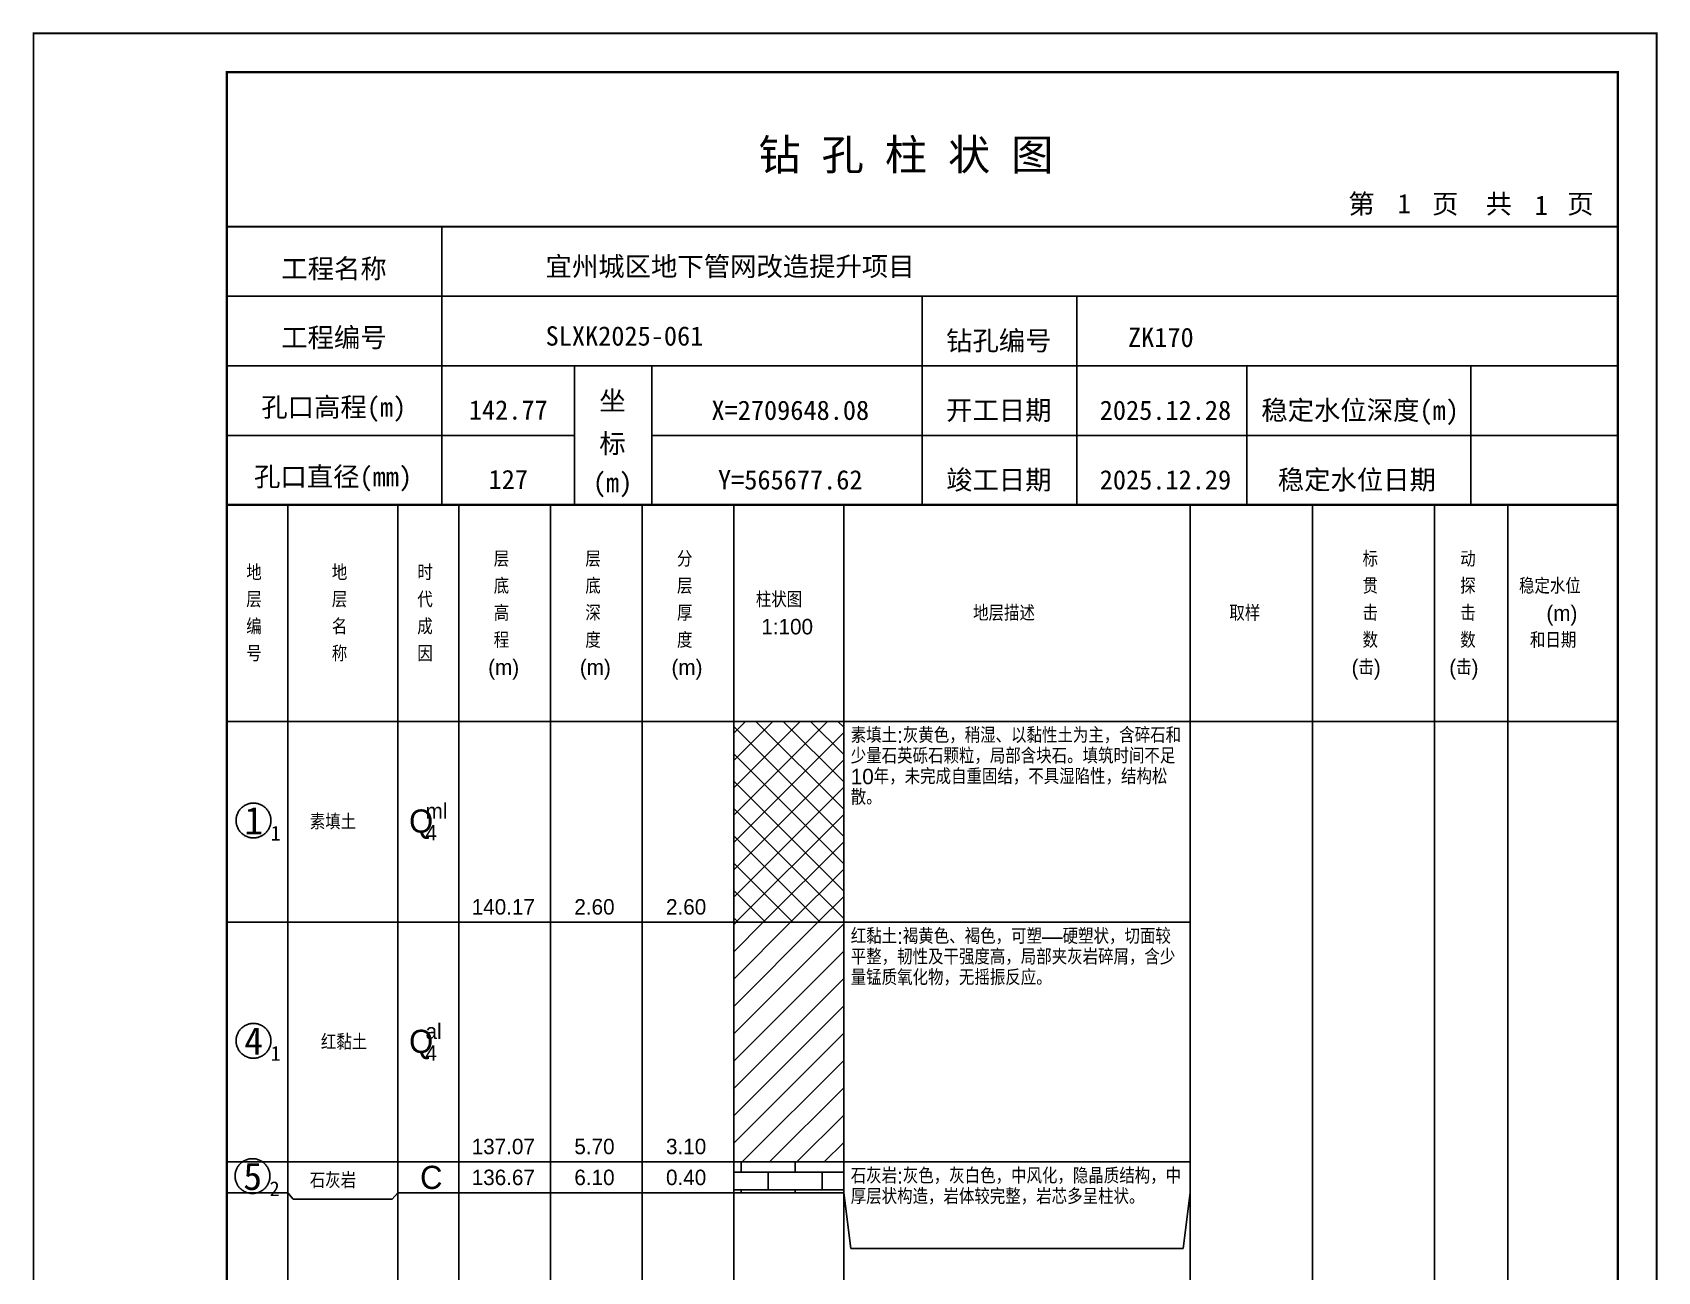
# Model space of a CAD drawing. Header units: millimetres. Extents: x 12489 to 89920, y 4630 to 4927.
# Drawn here: x 68809.3 to 69019.6, y 4766.5 to 4926.8 of the extents above; entities that cross this region are included whole.
import ezdxf
from ezdxf.enums import TextEntityAlignment as Align

# ---------------------------------------------------------------- set-up
doc = ezdxf.new("R2010")
doc.units = ezdxf.units.MM
doc.layers.add('ZZT_TC', color=7, linetype='Continuous')
doc.styles.add('成果图图块', font='', dxfattribs={"height": 2.5})
doc.styles.add('成果图模板', font='')
doc.styles.add('成果图模板标题', font='simhei.ttf')
doc.styles.add('成果图表体', font='Comfont.shx', dxfattribs={"height": 2, "bigfont": 'Hztxt12a.shx'})
doc.styles.get('成果图图块').set_extended_font_data('FangSong_GB2312')
doc.styles.get('成果图模板').set_extended_font_data('FangSong_GB2312')

# ---------------------------------------------------------------- blocks, each defined once
blk = doc.blocks.new('DCBH-1-1-1540', base_point=(0.3, -0.11))
at = {"layer": 'ZZT_TC', "color": 7}
blk.add_polyline3d([(-0.19, 2.31, 0), (-0.3, 2.31, 0), (-0.41, 2.3, 0), (-0.52, 2.29, 0), (-0.63, 2.27, 0), (-0.73, 2.24, 0), (-0.84, 2.21, 0), (-0.95, 2.18, 0), (-1.05, 2.14, 0), (-1.15, 2.09, 0), (-1.25, 2.04, 0), (-1.35, 1.99, 0), (-1.44, 1.93, 0), (-1.53, 1.87, 0), (-1.62, 1.8, 0), (-1.7, 1.73, 0), (-1.78, 1.65, 0), (-1.86, 1.57, 0), (-1.93, 1.49, 0), (-2, 1.4, 0), (-2.06, 1.31, 0), (-2.12, 1.22, 0), (-2.17, 1.12, 0), (-2.22, 1.02, 0), (-2.27, 0.92, 0), (-2.31, 0.82, 0), (-2.34, 0.71, 0), (-2.37, 0.61, 0), (-2.4, 0.5, 0), (-2.41, 0.39, 0), (-2.43, 0.28, 0), (-2.44, 0.17, 0), (-2.44, 0.06, 0), (-2.44, -0.05, 0), (-2.43, -0.16, 0), (-2.41, -0.27, 0), (-2.4, -0.38, 0), (-2.37, -0.49, 0), (-2.34, -0.6, 0), (-2.31, -0.7, 0), (-2.27, -0.8, 0), (-2.22, -0.9, 0), (-2.17, -1, 0), (-2.12, -1.1, 0), (-2.06, -1.19, 0), (-2, -1.28, 0), (-1.93, -1.37, 0), (-1.86, -1.45, 0), (-1.78, -1.53, 0), (-1.7, -1.61, 0), (-1.62, -1.68, 0), (-1.53, -1.75, 0), (-1.44, -1.81, 0), (-1.35, -1.87, 0), (-1.25, -1.93, 0), (-1.15, -1.98, 0), (-1.05, -2.02, 0), (-0.95, -2.06, 0), (-0.84, -2.1, 0), (-0.73, -2.13, 0), (-0.63, -2.15, 0), (-0.52, -2.17, 0), (-0.41, -2.18, 0), (-0.3, -2.19, 0), (-0.19, -2.19, 0), (-0.08, -2.19, 0), (0.03, -2.18, 0), (0.14, -2.17, 0), (0.25, -2.15, 0), (0.36, -2.13, 0), (0.47, -2.1, 0), (0.57, -2.06, 0), (0.67, -2.02, 0), (0.77, -1.98, 0), (0.87, -1.93, 0), (0.97, -1.87, 0), (1.06, -1.81, 0), (1.15, -1.75, 0), (1.24, -1.68, 0), (1.32, -1.61, 0), (1.4, -1.53, 0), (1.48, -1.45, 0), (1.55, -1.37, 0), (1.62, -1.28, 0), (1.68, -1.19, 0), (1.74, -1.1, 0), (1.8, -1, 0), (1.85, -0.9, 0), (1.89, -0.8, 0), (1.93, -0.7, 0), (1.97, -0.6, 0), (2, -0.49, 0), (2.02, -0.38, 0), (2.04, -0.27, 0), (2.05, -0.16, 0), (2.06, -0.05, 0), (2.06, 0.06, 0), (2.06, 0.17, 0), (2.05, 0.28, 0), (2.04, 0.39, 0), (2.02, 0.5, 0), (2, 0.61, 0), (1.97, 0.71, 0), (1.93, 0.82, 0), (1.89, 0.92, 0), (1.85, 1.02, 0), (1.8, 1.12, 0), (1.74, 1.22, 0), (1.68, 1.31, 0), (1.62, 1.4, 0), (1.55, 1.49, 0), (1.48, 1.57, 0), (1.4, 1.65, 0), (1.32, 1.73, 0), (1.24, 1.8, 0), (1.15, 1.87, 0), (1.06, 1.93, 0), (0.97, 1.99, 0), (0.87, 2.04, 0), (0.77, 2.09, 0), (0.67, 2.14, 0), (0.57, 2.18, 0), (0.47, 2.21, 0), (0.36, 2.24, 0), (0.25, 2.27, 0), (0.14, 2.29, 0), (0.03, 2.3, 0), (-0.08, 2.31, 0), (-0.19, 2.31, 0)], dxfattribs=at)
at = {"style": '成果图图块'}
blk.add_text('1', height=3.57, dxfattribs=at).set_placement((-0.16, -1.74), align=Align.CENTER)
blk.add_text('1', height=1.91, dxfattribs=at).set_placement((2.03, -2.53))
blk = doc.blocks.new('DCBH-1-1-1541', base_point=(0.3, -0.11))
at = {"layer": 'ZZT_TC', "color": 7}
blk.add_polyline3d([(-0.19, 2.31, 0), (-0.3, 2.31, 0), (-0.41, 2.3, 0), (-0.52, 2.29, 0), (-0.63, 2.27, 0), (-0.73, 2.24, 0), (-0.84, 2.21, 0), (-0.95, 2.18, 0), (-1.05, 2.14, 0), (-1.15, 2.09, 0), (-1.25, 2.04, 0), (-1.35, 1.99, 0), (-1.44, 1.93, 0), (-1.53, 1.87, 0), (-1.62, 1.8, 0), (-1.7, 1.73, 0), (-1.78, 1.65, 0), (-1.86, 1.57, 0), (-1.93, 1.49, 0), (-2, 1.4, 0), (-2.06, 1.31, 0), (-2.12, 1.22, 0), (-2.17, 1.12, 0), (-2.22, 1.02, 0), (-2.27, 0.92, 0), (-2.31, 0.82, 0), (-2.34, 0.71, 0), (-2.37, 0.61, 0), (-2.4, 0.5, 0), (-2.41, 0.39, 0), (-2.43, 0.28, 0), (-2.44, 0.17, 0), (-2.44, 0.06, 0), (-2.44, -0.05, 0), (-2.43, -0.16, 0), (-2.41, -0.27, 0), (-2.4, -0.38, 0), (-2.37, -0.49, 0), (-2.34, -0.6, 0), (-2.31, -0.7, 0), (-2.27, -0.8, 0), (-2.22, -0.9, 0), (-2.17, -1, 0), (-2.12, -1.1, 0), (-2.06, -1.19, 0), (-2, -1.28, 0), (-1.93, -1.37, 0), (-1.86, -1.45, 0), (-1.78, -1.53, 0), (-1.7, -1.61, 0), (-1.62, -1.68, 0), (-1.53, -1.75, 0), (-1.44, -1.81, 0), (-1.35, -1.87, 0), (-1.25, -1.93, 0), (-1.15, -1.98, 0), (-1.05, -2.02, 0), (-0.95, -2.06, 0), (-0.84, -2.1, 0), (-0.73, -2.13, 0), (-0.63, -2.15, 0), (-0.52, -2.17, 0), (-0.41, -2.18, 0), (-0.3, -2.19, 0), (-0.19, -2.19, 0), (-0.08, -2.19, 0), (0.03, -2.18, 0), (0.14, -2.17, 0), (0.25, -2.15, 0), (0.36, -2.13, 0), (0.47, -2.1, 0), (0.57, -2.06, 0), (0.67, -2.02, 0), (0.77, -1.98, 0), (0.87, -1.93, 0), (0.97, -1.87, 0), (1.06, -1.81, 0), (1.15, -1.75, 0), (1.24, -1.68, 0), (1.32, -1.61, 0), (1.4, -1.53, 0), (1.48, -1.45, 0), (1.55, -1.37, 0), (1.62, -1.28, 0), (1.68, -1.19, 0), (1.74, -1.1, 0), (1.8, -1, 0), (1.85, -0.9, 0), (1.89, -0.8, 0), (1.93, -0.7, 0), (1.97, -0.6, 0), (2, -0.49, 0), (2.02, -0.38, 0), (2.04, -0.27, 0), (2.05, -0.16, 0), (2.06, -0.05, 0), (2.06, 0.06, 0), (2.06, 0.17, 0), (2.05, 0.28, 0), (2.04, 0.39, 0), (2.02, 0.5, 0), (2, 0.61, 0), (1.97, 0.71, 0), (1.93, 0.82, 0), (1.89, 0.92, 0), (1.85, 1.02, 0), (1.8, 1.12, 0), (1.74, 1.22, 0), (1.68, 1.31, 0), (1.62, 1.4, 0), (1.55, 1.49, 0), (1.48, 1.57, 0), (1.4, 1.65, 0), (1.32, 1.73, 0), (1.24, 1.8, 0), (1.15, 1.87, 0), (1.06, 1.93, 0), (0.97, 1.99, 0), (0.87, 2.04, 0), (0.77, 2.09, 0), (0.67, 2.14, 0), (0.57, 2.18, 0), (0.47, 2.21, 0), (0.36, 2.24, 0), (0.25, 2.27, 0), (0.14, 2.29, 0), (0.03, 2.3, 0), (-0.08, 2.31, 0), (-0.19, 2.31, 0)], dxfattribs=at)
at = {"style": '成果图图块'}
blk.add_text('4', height=3.57, dxfattribs=at).set_placement((-0.16, -1.74), align=Align.CENTER)
blk.add_text('1', height=1.91, dxfattribs=at).set_placement((2.03, -2.53))
blk = doc.blocks.new('DCBH-1-1-1542', base_point=(0.43, -0.11))
at = {"layer": 'ZZT_TC', "color": 7}
blk.add_polyline3d([(-0.19, 2.31, 0), (-0.3, 2.31, 0), (-0.41, 2.3, 0), (-0.52, 2.29, 0), (-0.63, 2.27, 0), (-0.73, 2.24, 0), (-0.84, 2.21, 0), (-0.95, 2.18, 0), (-1.05, 2.14, 0), (-1.15, 2.09, 0), (-1.25, 2.04, 0), (-1.35, 1.99, 0), (-1.44, 1.93, 0), (-1.53, 1.87, 0), (-1.62, 1.8, 0), (-1.7, 1.73, 0), (-1.78, 1.65, 0), (-1.86, 1.57, 0), (-1.93, 1.49, 0), (-2, 1.4, 0), (-2.06, 1.31, 0), (-2.12, 1.22, 0), (-2.17, 1.12, 0), (-2.22, 1.02, 0), (-2.27, 0.92, 0), (-2.31, 0.82, 0), (-2.34, 0.71, 0), (-2.37, 0.61, 0), (-2.4, 0.5, 0), (-2.41, 0.39, 0), (-2.43, 0.28, 0), (-2.44, 0.17, 0), (-2.44, 0.06, 0), (-2.44, -0.05, 0), (-2.43, -0.16, 0), (-2.41, -0.27, 0), (-2.4, -0.38, 0), (-2.37, -0.49, 0), (-2.34, -0.6, 0), (-2.31, -0.7, 0), (-2.27, -0.8, 0), (-2.22, -0.9, 0), (-2.17, -1, 0), (-2.12, -1.1, 0), (-2.06, -1.19, 0), (-2, -1.28, 0), (-1.93, -1.37, 0), (-1.86, -1.45, 0), (-1.78, -1.53, 0), (-1.7, -1.61, 0), (-1.62, -1.68, 0), (-1.53, -1.75, 0), (-1.44, -1.81, 0), (-1.35, -1.87, 0), (-1.25, -1.93, 0), (-1.15, -1.98, 0), (-1.05, -2.02, 0), (-0.95, -2.06, 0), (-0.84, -2.1, 0), (-0.73, -2.13, 0), (-0.63, -2.15, 0), (-0.52, -2.17, 0), (-0.41, -2.18, 0), (-0.3, -2.19, 0), (-0.19, -2.19, 0), (-0.08, -2.19, 0), (0.03, -2.18, 0), (0.14, -2.17, 0), (0.25, -2.15, 0), (0.36, -2.13, 0), (0.47, -2.1, 0), (0.57, -2.06, 0), (0.67, -2.02, 0), (0.77, -1.98, 0), (0.87, -1.93, 0), (0.97, -1.87, 0), (1.06, -1.81, 0), (1.15, -1.75, 0), (1.24, -1.68, 0), (1.32, -1.61, 0), (1.4, -1.53, 0), (1.48, -1.45, 0), (1.55, -1.37, 0), (1.62, -1.28, 0), (1.68, -1.19, 0), (1.74, -1.1, 0), (1.8, -1, 0), (1.85, -0.9, 0), (1.89, -0.8, 0), (1.93, -0.7, 0), (1.97, -0.6, 0), (2, -0.49, 0), (2.02, -0.38, 0), (2.04, -0.27, 0), (2.05, -0.16, 0), (2.06, -0.05, 0), (2.06, 0.06, 0), (2.06, 0.17, 0), (2.05, 0.28, 0), (2.04, 0.39, 0), (2.02, 0.5, 0), (2, 0.61, 0), (1.97, 0.71, 0), (1.93, 0.82, 0), (1.89, 0.92, 0), (1.85, 1.02, 0), (1.8, 1.12, 0), (1.74, 1.22, 0), (1.68, 1.31, 0), (1.62, 1.4, 0), (1.55, 1.49, 0), (1.48, 1.57, 0), (1.4, 1.65, 0), (1.32, 1.73, 0), (1.24, 1.8, 0), (1.15, 1.87, 0), (1.06, 1.93, 0), (0.97, 1.99, 0), (0.87, 2.04, 0), (0.77, 2.09, 0), (0.67, 2.14, 0), (0.57, 2.18, 0), (0.47, 2.21, 0), (0.36, 2.24, 0), (0.25, 2.27, 0), (0.14, 2.29, 0), (0.03, 2.3, 0), (-0.08, 2.31, 0), (-0.19, 2.31, 0)], dxfattribs=at)
at = {"style": '成果图图块'}
blk.add_text('5', height=3.57, dxfattribs=at).set_placement((-0.16, -1.74), align=Align.CENTER)
blk.add_text('2', height=1.91, dxfattribs=at).set_placement((2.03, -2.53))
blk = doc.blocks.new('钻孔柱状图路桥昇龙制图梁世成校核莫家里.dwg257', base_point=(25, 236))
for p, q in [((52.82, 236), (52.82, 272)), ((25, 263), (205, 263)), ((115, 236), (115, 263)), ((135, 236), (135, 263)), ((25, 254), (205, 254)), ((70, 236), (70, 254)), ((80, 236), (80, 254)), ((157, 236), (157, 254)), ((185.95, 236), (185.95, 254)), ((25, 245), (70, 245)), ((80, 245), (205, 245))]:
    blk.add_line(p, q)
for points, const_width in [([(0, 0), (210, 0), (210, 297), (0, 297)], 0.25), ([(25, 5), (205, 5), (205, 292), (25, 292)], 0.3)]:
    blk.add_lwpolyline(points, close=True, dxfattribs=dict(const_width=const_width))
at = {"const_width": 0.3}
for points in [[(25, 272), (205, 272)], [(25, 236), (205, 236)]]:
    blk.add_lwpolyline(points, dxfattribs=at)
for s, height, style, p in [('钻 孔 柱 状 图', 4, '成果图模板标题', (93.8, 279.31)), ('第', 2.5, '成果图模板', (170.12, 273.7)), ('页', 2.5, '成果图模板', (180.96, 273.7)), ('共', 2.5, '成果图模板', (187.88, 273.7)), ('页', 2.5, '成果图模板', (198.44, 273.7)), ('工程名称', 2.5, '成果图模板', (32.07, 265.32)), ('宜州城区地下管网改造提升项目', 2.5, '成果图模板', (66.26, 265.61)), ('工程编号', 2.5, '成果图模板', (32.05, 256.41)), ('SLXK2025-061', 2.5, '成果图模板', (66.26, 256.61)), ('钻孔编号', 2.5, '成果图模板', (118.08, 256)), ('ZK170', 2.5, '成果图模板', (141.61, 256.43)), ('孔口高程(m)', 2.5, '成果图模板', (29.48, 247.41)), ('坐', 2.5, '成果图模板', (73.21, 248.24)), ('开工日期', 2.5, '成果图模板', (118.08, 247)), ('稳定水位深度(m)', 2.5, '成果图模板', (158.86, 247)), ('标', 2.5, '成果图模板', (73.21, 242.7)), ('孔口直径(mm)', 2.5, '成果图模板', (28.54, 238.41)), ('(m) ', 2.5, '成果图模板', (72.38, 237.65)), ('竣工日期', 2.5, '成果图模板', (118.08, 238)), ('稳定水位日期', 2.5, '成果图模板', (160.99, 238))]:
    blk.add_text(s, height=height, dxfattribs=dict(style=style)).set_placement(p)
at = {"style": '成果图模板'}
for s, p in [('1', (177.35, 273.74)), ('1', (195.08, 273.53)), ('142.77', (61.43, 247.04)), ('X=2709648.08', (97.92, 247)), ('2025.12.28', (146.46, 247)), ('127', (61.43, 238.04)), ('Y=565677.62', (97.92, 238)), ('2025.12.29', (146.46, 238))]:
    blk.add_text(s, height=2.5, dxfattribs=at).set_placement(p, align=Align.CENTER)

msp = doc.modelspace()

# ---------------------------------------------------------------- hatches: boundary and pattern name
at = {"linetype": 'Continuous'}
h = msp.add_hatch(dxfattribs=at)
h.set_pattern_fill('GKSTT', scale=0.5, style=0, pattern_type=2)
h.set_pattern_definition([(45, (0, 0), (-1.76776695, 1.76776695), []), (135, (0, 0), (-1.76776695, -1.76776695), [])])
h.paths.add_polyline_path([(68900.06, 4811.71), (68914.29, 4811.71), (68914.29, 4837.71), (68900.06, 4837.71)])
h = msp.add_hatch(dxfattribs=at)
h.set_pattern_fill('GKNXT', scale=0.5, style=0, pattern_type=2)
h.set_pattern_definition([(45, (0, 0), (-1.76776695, 1.76776695), [])])
h.paths.add_polyline_path([(68900.06, 4780.71), (68914.29, 4780.71), (68914.29, 4811.71), (68900.06, 4811.71)])
h = msp.add_hatch(dxfattribs=at)
h.set_pattern_fill('GKSHY', scale=0.5, style=0, pattern_type=2)
h.set_pattern_definition([(0, (0, 0), (0, 2.3), []), (90, (0, 0), (-3.5, 2.3), [2.3, -2.3])])
h.paths.add_polyline_path([(68900.06, 4776.71), (68914.29, 4776.71), (68914.29, 4780.71), (68900.06, 4780.71)])

# ---------------------------------------------------------------- linework, layer by layer
at = {"color": 0}
for p, q in [((68834.45, 4837.71), (68842.35, 4837.71)), ((68834.45, 4811.71), (68834.45, 4837.71)), ((68842.35, 4811.71), (68842.35, 4837.71)), ((68834.45, 4811.71), (68842.35, 4811.71)), ((68834.45, 4811.71), (68842.35, 4811.71)), ((68834.45, 4780.71), (68834.45, 4811.71)), ((68842.35, 4780.71), (68842.35, 4811.71)), ((68834.45, 4780.71), (68842.35, 4780.71)), ((68834.45, 4780.71), (68842.35, 4780.71)), ((68834.45, 4776.71), (68834.45, 4780.71)), ((68842.35, 4776.71), (68842.35, 4780.71)), ((68834.45, 4776.71), (68842.35, 4776.71))]:
    msp.add_line(p, q, dxfattribs=at)
for points in [[(68834.45, 4865.71), (68842.35, 4865.71)], [(68834.45, 4837.71), (68834.45, 4865.71)], [(68842.35, 4837.71), (68842.35, 4865.71)], [(68842.35, 4865.71), (68856.58, 4865.71)], [(68842.35, 4837.71), (68842.35, 4865.71)], [(68856.58, 4837.71), (68856.58, 4865.71)], [(68856.58, 4865.71), (68864.49, 4865.71)], [(68856.58, 4837.71), (68856.58, 4865.71)], [(68864.49, 4837.71), (68864.49, 4865.71)], [(68864.49, 4865.71), (68876.35, 4865.71)], [(68864.49, 4837.71), (68864.49, 4865.71)], [(68876.35, 4837.71), (68876.35, 4865.71)], [(68876.35, 4865.71), (68888.2, 4865.71)], [(68876.35, 4837.71), (68876.35, 4865.71)], [(68888.2, 4837.71), (68888.2, 4865.71)], [(68888.2, 4865.71), (68900.06, 4865.71)], [(68888.2, 4837.71), (68888.2, 4865.71)], [(68900.06, 4837.71), (68900.06, 4865.71)], [(68900.06, 4865.71), (68914.29, 4865.71)], [(68900.06, 4837.71), (68900.06, 4865.71)], [(68914.29, 4837.71), (68914.29, 4865.71)], [(68914.29, 4865.71), (68959.11, 4865.71)], [(68914.29, 4837.71), (68914.29, 4865.71)], [(68959.11, 4837.71), (68959.11, 4865.71)], [(68959.11, 4865.71), (68974.92, 4865.71)], [(68959.11, 4837.71), (68959.11, 4865.71)], [(68974.92, 4837.71), (68974.92, 4865.71)], [(68974.92, 4865.71), (68990.73, 4865.71)], [(68974.92, 4837.71), (68974.92, 4865.71)], [(68990.73, 4837.71), (68990.73, 4865.71)], [(68990.73, 4865.71), (69000.22, 4865.71)], [(68990.73, 4837.71), (68990.73, 4865.71)], [(69000.22, 4837.71), (69000.22, 4865.71)], [(69000.22, 4865.71), (69014.45, 4865.71)], [(69000.22, 4837.71), (69000.22, 4865.71)], [(69014.45, 4837.71), (69014.45, 4865.71)], [(68834.45, 4837.71), (68842.35, 4837.71)], [(68834.45, 4643.71), (68834.45, 4837.71)], [(68834.45, 4837.71), (68842.35, 4837.71)], [(68842.35, 4643.71), (68842.35, 4837.71)], [(68842.35, 4837.71), (68856.58, 4837.71)], [(68842.35, 4643.71), (68842.35, 4837.71)], [(68842.35, 4837.71), (68856.58, 4837.71)], [(68842.35, 4837.71), (68856.58, 4837.71)], [(68842.35, 4811.71), (68842.35, 4837.71)], [(68856.58, 4643.71), (68856.58, 4837.71)], [(68856.58, 4811.71), (68856.58, 4837.71)], [(68856.58, 4837.71), (68864.49, 4837.71)], [(68856.58, 4643.71), (68856.58, 4837.71)], [(68856.58, 4837.71), (68864.49, 4837.71)], [(68856.58, 4837.71), (68864.49, 4837.71)], [(68856.58, 4811.71), (68856.58, 4837.71)], [(68864.49, 4643.71), (68864.49, 4837.71)], [(68864.49, 4811.71), (68864.49, 4837.71)], [(68864.49, 4837.71), (68876.35, 4837.71)], [(68864.49, 4643.71), (68864.49, 4837.71)], [(68864.49, 4837.71), (68876.35, 4837.71)], [(68864.49, 4837.71), (68876.35, 4837.71)], [(68864.49, 4811.71), (68864.49, 4837.71)], [(68876.35, 4643.71), (68876.35, 4837.71)], [(68876.35, 4811.71), (68876.35, 4837.71)], [(68876.35, 4837.71), (68888.2, 4837.71)], [(68876.35, 4643.71), (68876.35, 4837.71)], [(68876.35, 4837.71), (68888.2, 4837.71)], [(68876.35, 4837.71), (68888.2, 4837.71)], [(68876.35, 4811.71), (68876.35, 4837.71)], [(68888.2, 4643.71), (68888.2, 4837.71)], [(68888.2, 4811.71), (68888.2, 4837.71)], [(68888.2, 4837.71), (68900.06, 4837.71)], [(68888.2, 4643.71), (68888.2, 4837.71)], [(68888.2, 4837.71), (68900.06, 4837.71)], [(68888.2, 4837.71), (68900.06, 4837.71)], [(68888.2, 4811.71), (68888.2, 4837.71)], [(68900.06, 4643.71), (68900.06, 4837.71)], [(68900.06, 4811.71), (68900.06, 4837.71)], [(68900.06, 4837.71), (68914.29, 4837.71)], [(68900.06, 4643.71), (68900.06, 4837.71)], [(68900.06, 4837.71), (68914.29, 4837.71)], [(68914.29, 4643.71), (68914.29, 4837.71)], [(68914.29, 4837.71), (68959.11, 4837.71)], [(68914.29, 4643.71), (68914.29, 4837.71)], [(68914.29, 4837.71), (68959.11, 4837.71)], [(68914.29, 4837.71), (68959.11, 4837.71)], [(68914.29, 4811.71), (68914.29, 4837.71)], [(68959.11, 4643.71), (68959.11, 4837.71)], [(68959.11, 4811.71), (68959.11, 4837.71)], [(68959.11, 4837.71), (68974.92, 4837.71)], [(68959.11, 4643.71), (68959.11, 4837.71)], [(68959.11, 4837.71), (68974.92, 4837.71)], [(68974.92, 4643.71), (68974.92, 4837.71)], [(68974.92, 4837.71), (68990.73, 4837.71)], [(68974.92, 4643.71), (68974.92, 4837.71)], [(68974.92, 4837.71), (68990.73, 4837.71)], [(68990.73, 4643.71), (68990.73, 4837.71)], [(68990.73, 4837.71), (69000.22, 4837.71)], [(68990.73, 4643.71), (68990.73, 4837.71)], [(68990.73, 4837.71), (69000.22, 4837.71)], [(69000.22, 4643.71), (69000.22, 4837.71)], [(69000.22, 4837.71), (69014.45, 4837.71)], [(69000.22, 4643.71), (69000.22, 4837.71)], [(69000.22, 4837.71), (69014.45, 4837.71)], [(69014.45, 4643.71), (69014.45, 4837.71)], [(68842.35, 4811.71), (68856.58, 4811.71)], [(68842.35, 4811.71), (68856.58, 4811.71)], [(68842.35, 4780.71), (68842.35, 4811.71)], [(68856.58, 4780.71), (68856.58, 4811.71)], [(68856.58, 4811.71), (68864.49, 4811.71)], [(68856.58, 4811.71), (68864.49, 4811.71)], [(68856.58, 4780.71), (68856.58, 4811.71)], [(68864.49, 4780.71), (68864.49, 4811.71)], [(68864.49, 4811.71), (68876.35, 4811.71)], [(68864.49, 4811.71), (68876.35, 4811.71)], [(68864.49, 4780.71), (68864.49, 4811.71)], [(68876.35, 4780.71), (68876.35, 4811.71)], [(68876.35, 4811.71), (68888.2, 4811.71)], [(68876.35, 4811.71), (68888.2, 4811.71)], [(68876.35, 4780.71), (68876.35, 4811.71)], [(68888.2, 4780.71), (68888.2, 4811.71)], [(68888.2, 4811.71), (68900.06, 4811.71)], [(68888.2, 4811.71), (68900.06, 4811.71)], [(68888.2, 4780.71), (68888.2, 4811.71)], [(68900.06, 4780.71), (68900.06, 4811.71)], [(68914.29, 4811.71), (68959.11, 4811.71)], [(68914.29, 4811.71), (68959.11, 4811.71)], [(68914.29, 4780.71), (68914.29, 4811.71)], [(68959.11, 4780.71), (68959.11, 4811.71)], [(68842.35, 4780.71), (68856.58, 4780.71)], [(68842.35, 4776.71), (68842.35, 4780.71)], [(68856.58, 4776.71), (68856.58, 4780.71)], [(68856.58, 4780.71), (68864.49, 4780.71)], [(68856.58, 4780.71), (68864.49, 4780.71)], [(68856.58, 4776.71), (68856.58, 4780.71)], [(68864.49, 4776.71), (68864.49, 4780.71)], [(68864.49, 4780.71), (68876.35, 4780.71)], [(68864.49, 4780.71), (68876.35, 4780.71)], [(68864.49, 4776.71), (68864.49, 4780.71)], [(68876.35, 4776.71), (68876.35, 4780.71)], [(68876.35, 4780.71), (68888.2, 4780.71)], [(68876.35, 4780.71), (68888.2, 4780.71)], [(68876.35, 4776.71), (68876.35, 4780.71)], [(68888.2, 4776.71), (68888.2, 4780.71)], [(68888.2, 4780.71), (68900.06, 4780.71)], [(68888.2, 4780.71), (68900.06, 4780.71)], [(68888.2, 4776.71), (68888.2, 4780.71)], [(68900.06, 4776.71), (68900.06, 4780.71)], [(68914.29, 4780.71), (68959.11, 4780.71)], [(68914.29, 4776.71), (68914.29, 4780.71)], [(68959.11, 4776.71), (68959.11, 4780.71)], [(68842.35, 4776.71), (68843.06, 4775.91)], [(68843.06, 4775.91), (68855.87, 4775.91)], [(68855.87, 4775.91), (68856.58, 4776.71)], [(68856.58, 4776.71), (68864.49, 4776.71)], [(68864.49, 4776.71), (68876.35, 4776.71)], [(68876.35, 4776.71), (68888.2, 4776.71)], [(68888.2, 4776.71), (68900.06, 4776.71)], [(68914.29, 4776.71), (68915.19, 4769.51)], [(68958.22, 4769.51), (68959.11, 4776.71)], [(68915.19, 4769.51), (68958.22, 4769.51)]]:
    msp.add_lwpolyline(points, dxfattribs=at)
at = {"color": 7, "flags": 128}
for points in [[(68900.06, 4811.71), (68914.29, 4811.71)], [(68900.06, 4780.71), (68914.29, 4780.71)], [(68900.06, 4776.71), (68914.29, 4776.71)]]:
    msp.add_lwpolyline(points, dxfattribs=at)

# ---------------------------------------------------------------- block references
for name, p in [('钻孔柱状图路桥昇龙制图梁世成校核莫家里.dwg257', (68834.45, 4865.71)), ('DCBH-1-1-1540', (68838.4, 4824.71)), ('DCBH-1-1-1541', (68838.4, 4796.21)), ('DCBH-1-1-1542', (68838.4, 4778.71))]:
    msp.add_blockref(name, p)

# ---------------------------------------------------------------- texts
at = {"color": 0, "style": '成果图表体'}
for s, height, p in [('层', 2, (68869, 4857.71)), ('层', 2, (68880.85, 4857.71)), ('分', 2, (68892.71, 4857.71)), ('标', 2, (68981.41, 4857.71)), ('动', 2, (68994.05, 4857.71)), ('地', 2, (68836.98, 4855.96)), ('地', 2, (68848.05, 4855.96)), ('时', 2, (68859.11, 4855.96)), ('底', 2, (68869, 4854.21)), ('底', 2, (68880.85, 4854.21)), ('层', 2, (68892.71, 4854.21)), ('贯', 2, (68981.41, 4854.21)), ('探', 2, (68994.05, 4854.21)), ('稳定水位', 2, (69001.65, 4854.21)), ('层', 2, (68836.98, 4852.46)), ('层', 2, (68848.05, 4852.46)), ('代', 2, (68859.11, 4852.46)), ('高', 2, (68869, 4850.71)), ('深', 2, (68880.85, 4850.71)), ('厚', 2, (68892.71, 4850.71)), ('柱状图', 2, (68902.91, 4852.46)), ('地层描述', 2, (68931.02, 4850.71)), ('取样', 2, (68964.18, 4850.71)), ('击', 2, (68981.41, 4850.71)), ('击', 2, (68994.05, 4850.71)), ('(m)', 2, (69005.2, 4850.71)), ('编', 2, (68836.98, 4848.96)), ('名', 2, (68848.05, 4848.96)), ('成', 2, (68859.11, 4848.96)), ('1:100', 2, (68903.62, 4848.96)), ('程', 2, (68869, 4847.21)), ('度', 2, (68880.85, 4847.21)), ('度', 2, (68892.71, 4847.21)), ('数', 2, (68981.41, 4847.21)), ('数', 2, (68994.05, 4847.21)), ('和日期', 2, (69003.07, 4847.21)), ('号', 2, (68836.98, 4845.46)), ('称', 2, (68848.05, 4845.46)), ('因', 2, (68859.11, 4845.46)), ('(m)', 2, (68868.28, 4843.71)), ('(m)', 2, (68880.14, 4843.71)), ('(m)', 2, (68892, 4843.71)), ('(击)', 2, (68979.99, 4843.71)), ('(击)', 2, (68992.63, 4843.71)), ('素填土', 2, (68845.2, 4823.71)), ('Q', 3, (68858.05, 4823.31)), ('ml', 2, (68860.18, 4825.11)), ('4', 2, (68860.18, 4822.31)), ('140.17', 2, (68866.15, 4812.71)), ('2.60', 2, (68879.43, 4812.71)), ('2.60', 2, (68891.29, 4812.71)), ('al', 2, (68860.18, 4796.61)), ('红黏土', 2, (68846.63, 4795.21)), ('Q', 3, (68858.05, 4794.81)), ('4', 2, (68860.18, 4793.81)), ('137.07', 2, (68866.15, 4781.71)), ('5.70', 2, (68879.43, 4781.71)), ('3.10', 2, (68891.29, 4781.71)), ('石灰岩', 2, (68845.2, 4777.31)), ('C', 3, (68859.47, 4777.21)), ('136.67', 2, (68866.15, 4777.71)), ('6.10', 2, (68879.43, 4777.71)), ('0.40', 2, (68891.29, 4777.71))]:
    msp.add_text(s, height=height, dxfattribs=at).set_placement(p)
at = {"color": 0, "char_height": 2, "width": 43.0292, "attachment_point": 1, "line_spacing_factor": 0.8, "style": '成果图表体'}
for s, insert in [('素填土:灰黄色，稍湿、以黏性土为主，含碎石和少量石英砾石颗粒，局部含块石。填筑时间不足10年，未完成自重固结，不具湿陷性，结构松散。', (68915.19, 4836.91)), ('红黏土:褐黄色、褐色，可塑—硬塑状，切面较平整，韧性及干强度高，局部夹灰岩碎屑，含少量锰质氧化物，无摇振反应。', (68915.19, 4810.91)), ('石灰岩:灰色，灰白色，中风化，隐晶质结构，中厚层状构造，岩体较完整，岩芯多呈柱状。', (68915.19, 4779.91))]:
    msp.add_mtext(s, dxfattribs=dict(at, insert=insert))

doc.saveas('drawing.dxf')
